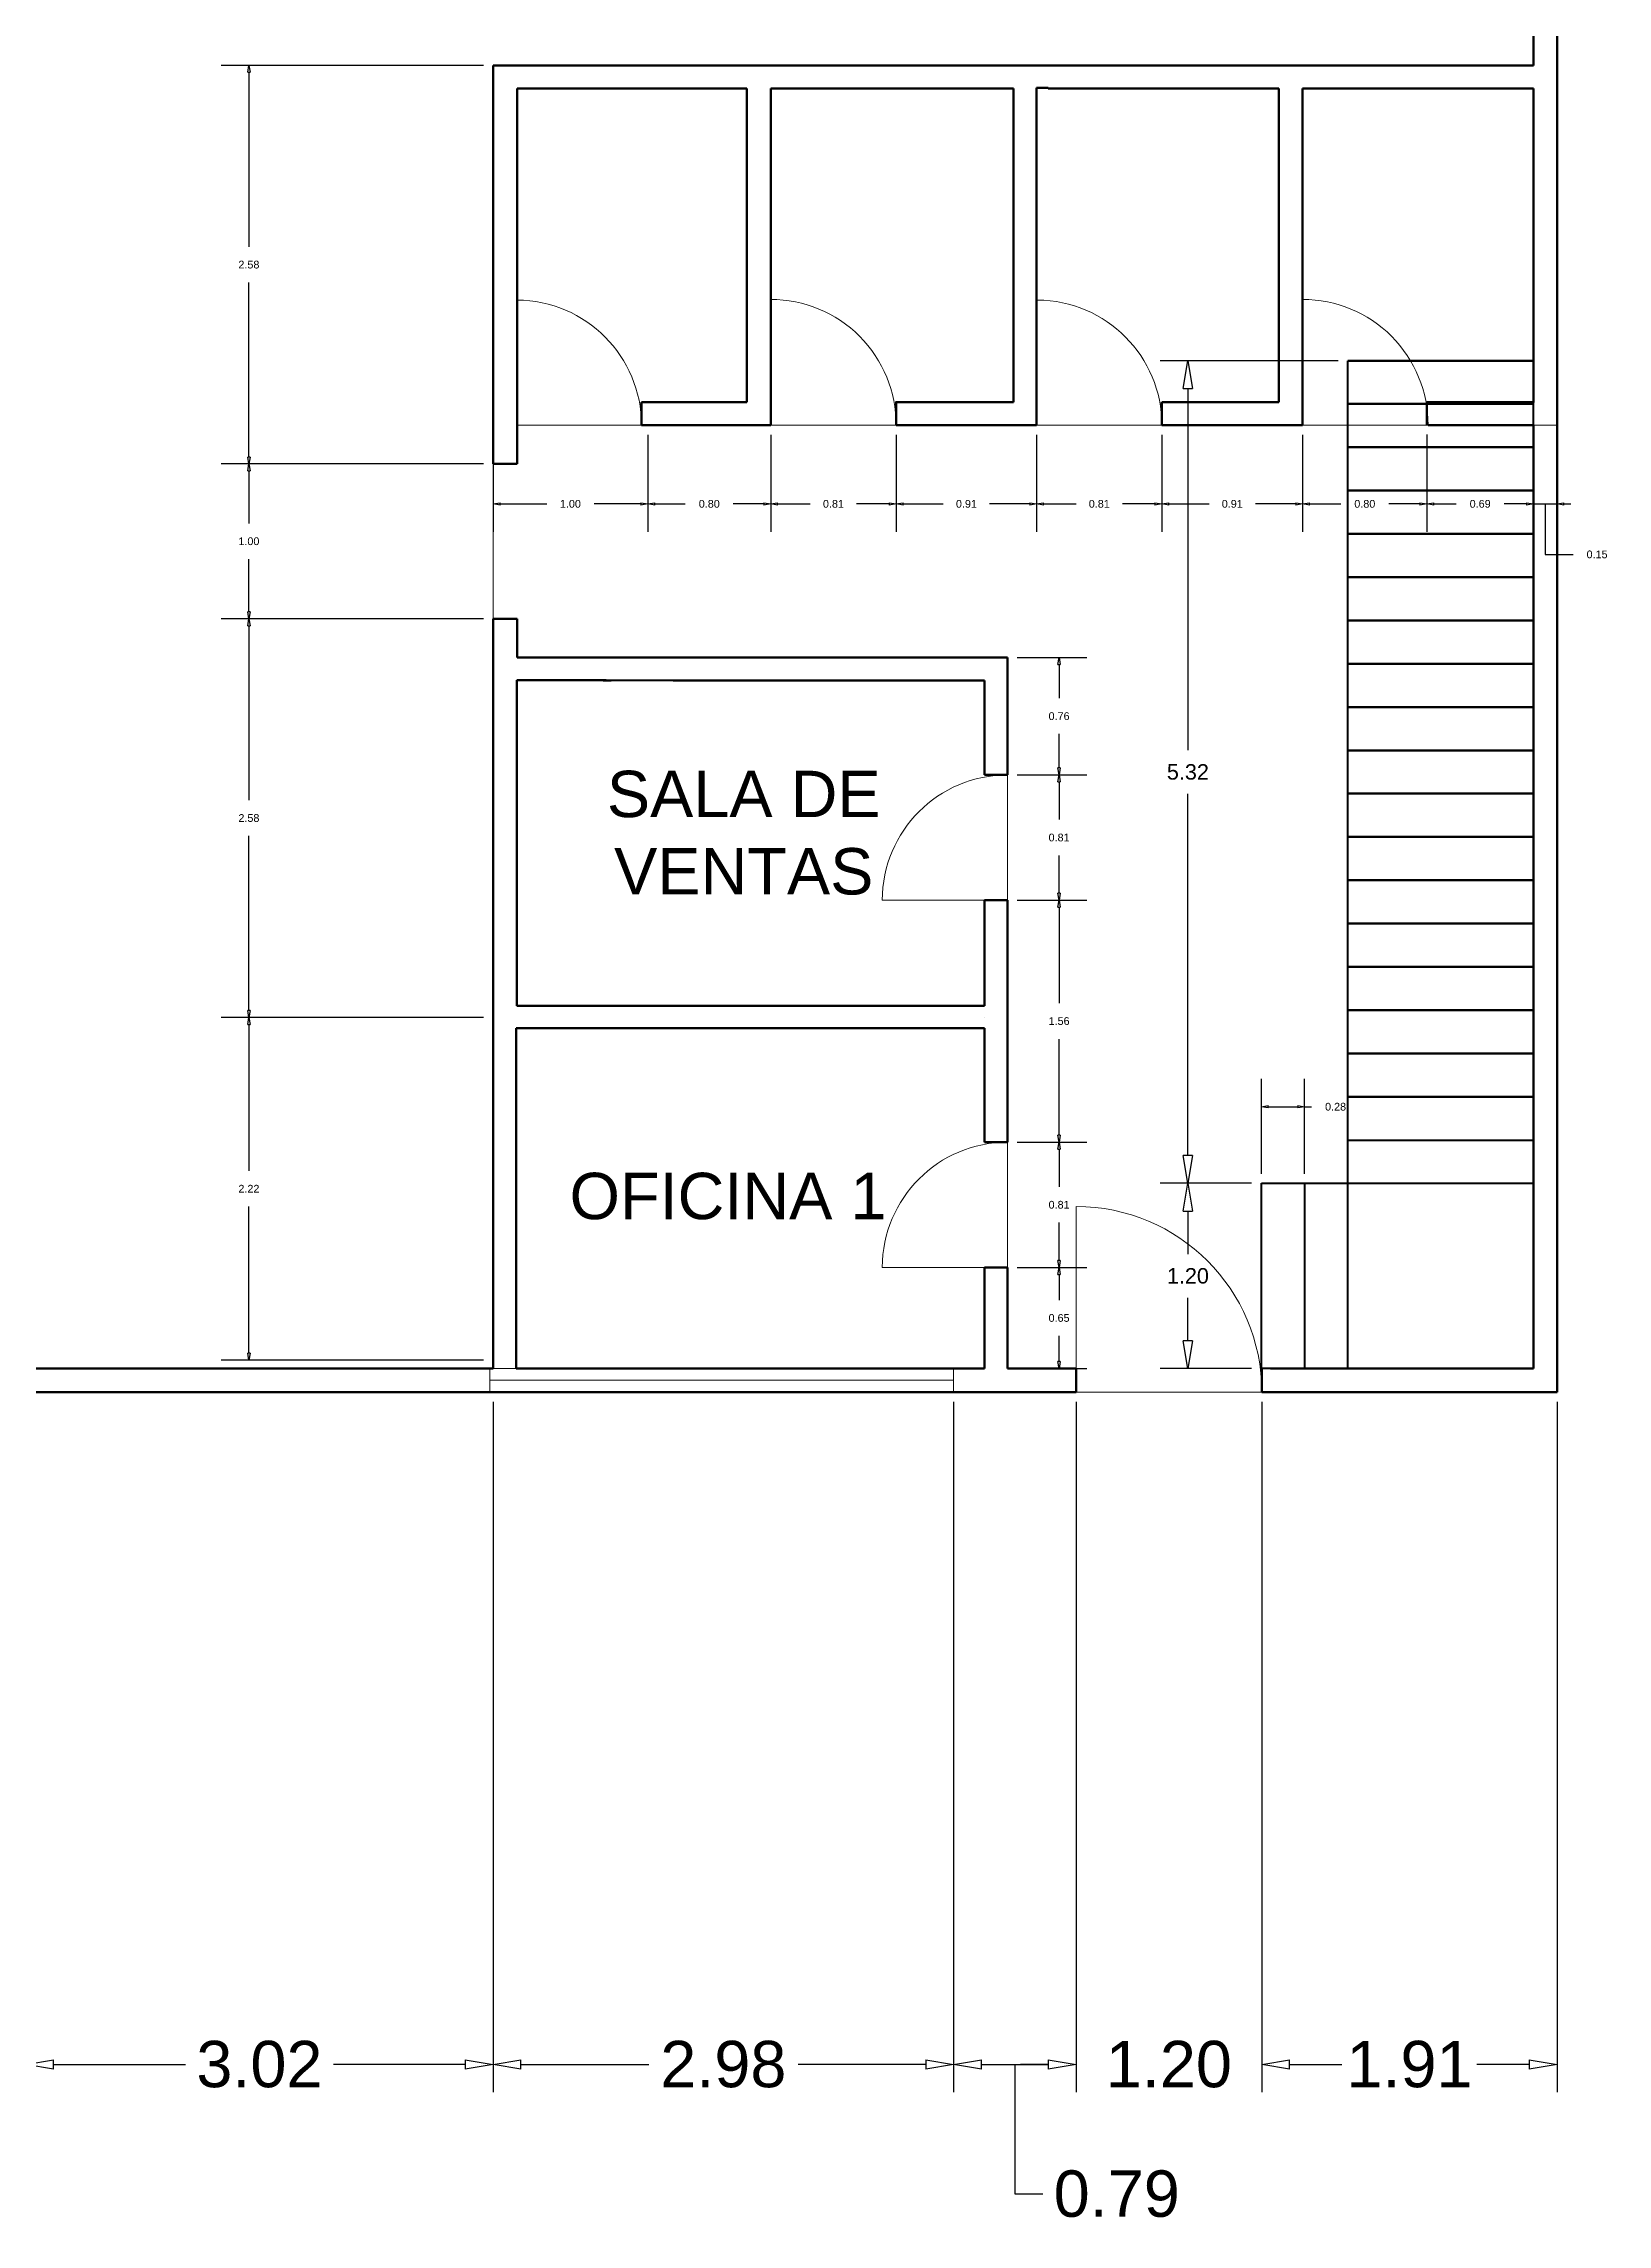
# Model space of a CAD drawing. Header units: metres. Extents: x -1 to 720, y -8 to 179.
# Drawn here: x 204.14 to 214.25, y 28.93 to 43.03 of the extents above; entities that cross this region are included whole.
import ezdxf

# ---------------------------------------------------------------- set-up
doc = ezdxf.new("R2010")
doc.units = ezdxf.units.M
doc.header["$PDMODE"] = 34
doc.layers.add('0-ANOTATION', color=7, linetype='Continuous')
doc.layers.add('0-Dimension', color=9, linetype='Continuous')
for name, color, linetype, lineweight in [('A-DOOR', 251, 'Continuous', 18), ('A-FLOR-LEVL', 145, 'Continuous', 18), ('A-GLAZ', 2, 'Continuous', 18), ('A-WALL', 7, 'Continuous', 60), ('S-STRS', 4, 'Continuous', 40), ('S-WALL', 7, 'Continuous', 60)]:
    doc.layers.add(name, color=color, linetype=linetype, lineweight=lineweight)
doc.styles.get("Standard").update_dxf_attribs({"font": 'arial.ttf'})
doc.dimstyles.new('DAPC Standard', dxfattribs={"dimtxt": 0.3, "dimasz": 0.18, "dimexe": 0.18, "dimexo": 0.0625, "dimgap": 0.09, "dimtad": 0, "dimtih": 1, "dimtoh": 1, "dimzin": 0, "dimdsep": 46, "dimtxsty": 'Standard', "dimblk": 'CLOSEDBLANK', "dimcen": 0.09, "dimazin": 0, "dimtfac": 1, "dimtofl": 0, "dimtmove": 0, "dimatfit": 3, "dimfxl": 1, "dimtolj": 1, "dimtzin": 0, "dimarcsym": 0})

# ---------------------------------------------------------------- blocks, each defined once
blk = doc.blocks.new('_ClosedBlank')
at = {"color": 0, "linetype": 'ByBlock', "lineweight": -2}
for p, q in [((-1, 0.167), (0, 0)), ((-1, 0.167), (-1, -0.167)), ((0, 0), (-1, -0.167))]:
    blk.add_line(p, q, dxfattribs=at)
blk = doc.blocks.new('*D134')
at = {"layer": '0-Dimension', "color": 0, "lineweight": -2, "transparency": 16777216}
for p, q in [((204.023, 34.251), (204.023, 29.786)), ((207.045, 34.251), (207.045, 29.786)), ((204.203, 29.966), (205.056, 29.966)), ((206.865, 29.966), (206.012, 29.966))]:
    blk.add_line(p, q, dxfattribs=at)
at = {"layer": 'Defpoints', "color": 0, "transparency": 16777216}
for p in [(204.023, 34.314), (207.045, 34.314), (207.045, 29.966)]:
    blk.add_point(p, dxfattribs=at)
at = {"layer": '0-Dimension', "color": 0, "lineweight": -2, "transparency": 16777216, "xscale": 0.18, "yscale": 0.18, "zscale": 0.18, "rotation": 180}
blk.add_blockref('_ClosedBlank', (204.023, 29.966), dxfattribs=at)
at = {"layer": '0-Dimension', "color": 0, "lineweight": -2, "transparency": 16777216, "xscale": 0.18, "yscale": 0.18, "zscale": 0.18}
blk.add_blockref('_ClosedBlank', (207.045, 29.966), dxfattribs=at)
at = {"layer": '0-Dimension', "color": 0, "transparency": 16777216, "insert": (205.534, 29.966), "char_height": 0.3, "attachment_point": 5}
blk.add_mtext('\\A1;3.02', dxfattribs=at)
blk = doc.blocks.new('*D135')
at = {"layer": '0-Dimension', "color": 0, "lineweight": -2, "transparency": 16777216}
for p, q in [((207.045, 34.251), (207.045, 29.786)), ((210.023, 34.251), (210.023, 29.786)), ((207.225, 29.966), (208.052, 29.966)), ((209.843, 29.966), (209.017, 29.966))]:
    blk.add_line(p, q, dxfattribs=at)
at = {"layer": 'Defpoints', "color": 0, "transparency": 16777216}
for p in [(207.045, 34.314), (210.023, 34.314), (210.023, 29.966)]:
    blk.add_point(p, dxfattribs=at)
at = {"layer": '0-Dimension', "color": 0, "lineweight": -2, "transparency": 16777216, "xscale": 0.18, "yscale": 0.18, "zscale": 0.18, "rotation": 180}
blk.add_blockref('_ClosedBlank', (207.045, 29.966), dxfattribs=at)
at = {"layer": '0-Dimension', "color": 0, "lineweight": -2, "transparency": 16777216, "xscale": 0.18, "yscale": 0.18, "zscale": 0.18}
blk.add_blockref('_ClosedBlank', (210.023, 29.966), dxfattribs=at)
at = {"layer": '0-Dimension', "color": 0, "transparency": 16777216, "insert": (208.534, 29.966), "char_height": 0.3, "attachment_point": 5}
blk.add_mtext('\\A1;2.98', dxfattribs=at)
blk = doc.blocks.new('*D136')
at = {"layer": '0-Dimension', "color": 0, "lineweight": -2, "transparency": 16777216}
for p, q in [((210.023, 34.251), (210.023, 29.786)), ((210.815, 34.251), (210.815, 29.786)), ((210.203, 29.966), (210.635, 29.966)), ((210.419, 29.966), (210.419, 29.128)), ((210.419, 29.128), (210.599, 29.128))]:
    blk.add_line(p, q, dxfattribs=at)
at = {"layer": 'Defpoints', "color": 0, "transparency": 16777216}
for p in [(210.023, 34.314), (210.815, 34.314), (210.815, 29.966)]:
    blk.add_point(p, dxfattribs=at)
at = {"layer": '0-Dimension', "color": 0, "lineweight": -2, "transparency": 16777216, "xscale": 0.18, "yscale": 0.18, "zscale": 0.18, "rotation": 180}
blk.add_blockref('_ClosedBlank', (210.023, 29.966), dxfattribs=at)
at = {"layer": '0-Dimension', "color": 0, "lineweight": -2, "transparency": 16777216, "xscale": 0.18, "yscale": 0.18, "zscale": 0.18}
blk.add_blockref('_ClosedBlank', (210.815, 29.966), dxfattribs=at)
at = {"layer": '0-Dimension', "color": 0, "transparency": 16777216, "insert": (211.078, 29.128), "char_height": 0.3, "attachment_point": 5}
blk.add_mtext('\\A1;0.79', dxfattribs=at)
blk = doc.blocks.new('*D137')
at = {"layer": '0-Dimension', "color": 0, "lineweight": -2, "transparency": 16777216}
for p, q in [((210.815, 34.251), (210.815, 29.786)), ((212.016, 34.251), (212.016, 29.786)), ((210.635, 29.966), (210.455, 29.966)), ((212.196, 29.966), (212.376, 29.966))]:
    blk.add_line(p, q, dxfattribs=at)
at = {"layer": 'Defpoints', "color": 0, "transparency": 16777216}
for p in [(210.815, 34.314), (212.016, 34.314), (212.016, 29.966)]:
    blk.add_point(p, dxfattribs=at)
at = {"layer": '0-Dimension', "color": 0, "lineweight": -2, "transparency": 16777216, "xscale": 0.18, "yscale": 0.18, "zscale": 0.18}
blk.add_blockref('_ClosedBlank', (210.815, 29.966), dxfattribs=at)
at = {"layer": '0-Dimension', "color": 0, "lineweight": -2, "transparency": 16777216, "xscale": 0.18, "yscale": 0.18, "zscale": 0.18, "rotation": 180}
blk.add_blockref('_ClosedBlank', (212.016, 29.966), dxfattribs=at)
at = {"layer": '0-Dimension', "color": 0, "transparency": 16777216, "insert": (211.415, 29.966), "char_height": 0.3, "attachment_point": 5}
blk.add_mtext('\\A1;1.20', dxfattribs=at)
blk = doc.blocks.new('*D138')
at = {"layer": '0-Dimension', "color": 0, "lineweight": -2, "transparency": 16777216}
for p, q in [((212.016, 34.251), (212.016, 29.786)), ((213.925, 34.251), (213.925, 29.786)), ((212.196, 29.966), (212.534, 29.966)), ((213.745, 29.966), (213.407, 29.966))]:
    blk.add_line(p, q, dxfattribs=at)
at = {"layer": 'Defpoints', "color": 0, "transparency": 16777216}
for p in [(212.016, 34.314), (213.925, 34.314), (213.925, 29.966)]:
    blk.add_point(p, dxfattribs=at)
at = {"layer": '0-Dimension', "color": 0, "lineweight": -2, "transparency": 16777216, "xscale": 0.18, "yscale": 0.18, "zscale": 0.18, "rotation": 180}
blk.add_blockref('_ClosedBlank', (212.016, 29.966), dxfattribs=at)
at = {"layer": '0-Dimension', "color": 0, "lineweight": -2, "transparency": 16777216, "xscale": 0.18, "yscale": 0.18, "zscale": 0.18}
blk.add_blockref('_ClosedBlank', (213.925, 29.966), dxfattribs=at)
at = {"layer": '0-Dimension', "color": 0, "transparency": 16777216, "insert": (212.971, 29.966), "char_height": 0.3, "attachment_point": 5}
blk.add_mtext('\\A1;1.91', dxfattribs=at)
blk = doc.blocks.new('*D139')
at = {"layer": '0-Dimension', "color": 0, "lineweight": -2, "transparency": 16777216}
for p, q in [((211.95, 35.664), (211.358, 35.664)), ((211.538, 35.484), (211.538, 35.206)), ((211.538, 34.646), (211.538, 34.924)), ((211.95, 34.466), (211.358, 34.466))]:
    blk.add_line(p, q, dxfattribs=at)
at = {"layer": 'Defpoints', "color": 0, "transparency": 16777216}
for p in [(211.538, 35.664), (212.013, 35.664), (212.013, 34.466)]:
    blk.add_point(p, dxfattribs=at)
at = {"layer": '0-Dimension', "color": 0, "lineweight": -2, "transparency": 16777216, "xscale": 0.18, "yscale": 0.18, "zscale": 0.18}
for p, rotation in [((211.538, 35.664), 90), ((211.538, 34.466), 270)]:
    blk.add_blockref('_ClosedBlank', p, dxfattribs=dict(at, rotation=rotation))
at = {"layer": '0-Dimension', "color": 0, "transparency": 16777216, "insert": (211.538, 35.065), "char_height": 0.1, "attachment_point": 5}
blk.add_mtext('\\A1;1.20', dxfattribs=at)
blk = doc.blocks.new('*D140')
at = {"layer": '0-Dimension', "color": 0, "lineweight": -2, "transparency": 16777216}
for p, q in [((212.51, 40.984), (211.358, 40.984)), ((211.538, 40.804), (211.538, 38.465)), ((211.538, 35.844), (211.538, 38.183)), ((211.95, 35.664), (211.358, 35.664))]:
    blk.add_line(p, q, dxfattribs=at)
at = {"layer": 'Defpoints', "color": 0, "transparency": 16777216}
for p in [(211.538, 40.984), (212.573, 40.984), (212.013, 35.664)]:
    blk.add_point(p, dxfattribs=at)
at = {"layer": '0-Dimension', "color": 0, "lineweight": -2, "transparency": 16777216, "xscale": 0.18, "yscale": 0.18, "zscale": 0.18}
for p, rotation in [((211.538, 40.984), 90), ((211.538, 35.664), 270)]:
    blk.add_blockref('_ClosedBlank', p, dxfattribs=dict(at, rotation=rotation))
at = {"layer": '0-Dimension', "color": 0, "transparency": 16777216, "insert": (211.538, 38.324), "char_height": 0.1, "attachment_point": 5}
blk.add_mtext('\\A1;5.32', dxfattribs=at)
blk = doc.blocks.new('*D141')
at = {"layer": '0-Dimension', "color": 0, "lineweight": -2, "transparency": 16777216}
for p, q in [((206.983, 42.894), (205.286, 42.894)), ((205.466, 42.849), (205.466, 41.721)), ((205.466, 40.361), (205.466, 41.49)), ((206.983, 40.316), (205.286, 40.316))]:
    blk.add_line(p, q, dxfattribs=at)
at = {"layer": 'Defpoints', "color": 0, "transparency": 16777216}
for p in [(207.045, 42.894), (205.466, 40.316), (207.045, 40.316)]:
    blk.add_point(p, dxfattribs=at)
at = {"layer": '0-Dimension', "color": 0, "lineweight": -2, "transparency": 16777216, "xscale": 0.045, "yscale": 0.045, "zscale": 0.045}
for p, rotation in [((205.466, 42.894), 90), ((205.466, 40.316), 270)]:
    blk.add_blockref('_ClosedBlank', p, dxfattribs=dict(at, rotation=rotation))
at = {"layer": '0-Dimension', "color": 0, "transparency": 16777216, "insert": (205.466, 41.605), "char_height": 0.05, "attachment_point": 5}
blk.add_mtext('\\A1;2.58', dxfattribs=at)
blk = doc.blocks.new('*D142')
at = {"layer": '0-Dimension', "color": 0, "lineweight": -2, "transparency": 16777216}
for p, q in [((206.983, 40.316), (205.286, 40.316)), ((205.466, 40.271), (205.466, 39.931)), ((205.466, 39.36), (205.466, 39.7)), ((206.983, 39.315), (205.286, 39.315))]:
    blk.add_line(p, q, dxfattribs=at)
at = {"layer": 'Defpoints', "color": 0, "transparency": 16777216}
for p in [(207.045, 40.316), (205.466, 39.315), (207.045, 39.315)]:
    blk.add_point(p, dxfattribs=at)
at = {"layer": '0-Dimension', "color": 0, "lineweight": -2, "transparency": 16777216, "xscale": 0.045, "yscale": 0.045, "zscale": 0.045}
for p, rotation in [((205.466, 40.316), 90), ((205.466, 39.315), 270)]:
    blk.add_blockref('_ClosedBlank', p, dxfattribs=dict(at, rotation=rotation))
at = {"layer": '0-Dimension', "color": 0, "transparency": 16777216, "insert": (205.466, 39.816), "char_height": 0.05, "attachment_point": 5}
blk.add_mtext('\\A1;1.00', dxfattribs=at)
blk = doc.blocks.new('*D143')
at = {"layer": '0-Dimension', "color": 0, "lineweight": -2, "transparency": 16777216}
for p, q in [((206.983, 39.315), (205.286, 39.315)), ((205.466, 39.27), (205.466, 38.142)), ((205.466, 36.782), (205.466, 37.911)), ((206.983, 36.737), (205.286, 36.737))]:
    blk.add_line(p, q, dxfattribs=at)
at = {"layer": 'Defpoints', "color": 0, "transparency": 16777216}
for p in [(207.045, 39.315), (205.466, 36.737), (207.045, 36.737)]:
    blk.add_point(p, dxfattribs=at)
at = {"layer": '0-Dimension', "color": 0, "lineweight": -2, "transparency": 16777216, "xscale": 0.045, "yscale": 0.045, "zscale": 0.045}
for p, rotation in [((205.466, 39.315), 90), ((205.466, 36.737), 270)]:
    blk.add_blockref('_ClosedBlank', p, dxfattribs=dict(at, rotation=rotation))
at = {"layer": '0-Dimension', "color": 0, "transparency": 16777216, "insert": (205.466, 38.026), "char_height": 0.05, "attachment_point": 5}
blk.add_mtext('\\A1;2.58', dxfattribs=at)
blk = doc.blocks.new('*D144')
at = {"layer": '0-Dimension', "color": 0, "lineweight": -2, "transparency": 16777216}
for p, q in [((206.983, 36.737), (205.286, 36.737)), ((205.466, 36.692), (205.466, 35.744)), ((205.466, 34.566), (205.466, 35.514)), ((206.983, 34.521), (205.286, 34.521))]:
    blk.add_line(p, q, dxfattribs=at)
at = {"layer": 'Defpoints', "color": 0, "transparency": 16777216}
for p in [(207.045, 36.737), (205.466, 34.521), (207.045, 34.521)]:
    blk.add_point(p, dxfattribs=at)
at = {"layer": '0-Dimension', "color": 0, "lineweight": -2, "transparency": 16777216, "xscale": 0.045, "yscale": 0.045, "zscale": 0.045}
for p, rotation in [((205.466, 36.737), 90), ((205.466, 34.521), 270)]:
    blk.add_blockref('_ClosedBlank', p, dxfattribs=dict(at, rotation=rotation))
at = {"layer": '0-Dimension', "color": 0, "transparency": 16777216, "insert": (205.466, 35.629), "char_height": 0.05, "attachment_point": 5}
blk.add_mtext('\\A1;2.22', dxfattribs=at)
blk = doc.blocks.new('*D145')
at = {"layer": '0-Dimension', "color": 0, "lineweight": -2, "transparency": 16777216}
for p, q in [((207.045, 40.504), (207.045, 39.878)), ((208.045, 40.504), (208.045, 39.878)), ((207.09, 40.058), (207.393, 40.058)), ((208, 40.058), (207.698, 40.058))]:
    blk.add_line(p, q, dxfattribs=at)
at = {"layer": 'Defpoints', "color": 0, "transparency": 16777216}
for p in [(207.045, 40.566), (208.045, 40.566), (208.045, 40.058)]:
    blk.add_point(p, dxfattribs=at)
at = {"layer": '0-Dimension', "color": 0, "lineweight": -2, "transparency": 16777216, "xscale": 0.045, "yscale": 0.045, "zscale": 0.045, "rotation": 180}
blk.add_blockref('_ClosedBlank', (207.045, 40.058), dxfattribs=at)
at = {"layer": '0-Dimension', "color": 0, "lineweight": -2, "transparency": 16777216, "xscale": 0.045, "yscale": 0.045, "zscale": 0.045}
blk.add_blockref('_ClosedBlank', (208.045, 40.058), dxfattribs=at)
at = {"layer": '0-Dimension', "color": 0, "transparency": 16777216, "insert": (207.545, 40.058), "char_height": 0.05, "attachment_point": 5}
blk.add_mtext('\\A1;1.00', dxfattribs=at)
blk = doc.blocks.new('*D146')
at = {"layer": '0-Dimension', "color": 0, "lineweight": -2, "transparency": 16777216}
for p, q in [((208.045, 40.504), (208.045, 39.878)), ((208.84, 40.504), (208.84, 39.878)), ((208.09, 40.058), (208.288, 40.058)), ((208.795, 40.058), (208.598, 40.058))]:
    blk.add_line(p, q, dxfattribs=at)
at = {"layer": 'Defpoints', "color": 0, "transparency": 16777216}
for p in [(208.045, 40.566), (208.84, 40.566), (208.84, 40.058)]:
    blk.add_point(p, dxfattribs=at)
at = {"layer": '0-Dimension', "color": 0, "lineweight": -2, "transparency": 16777216, "xscale": 0.045, "yscale": 0.045, "zscale": 0.045, "rotation": 180}
blk.add_blockref('_ClosedBlank', (208.045, 40.058), dxfattribs=at)
at = {"layer": '0-Dimension', "color": 0, "lineweight": -2, "transparency": 16777216, "xscale": 0.045, "yscale": 0.045, "zscale": 0.045}
blk.add_blockref('_ClosedBlank', (208.84, 40.058), dxfattribs=at)
at = {"layer": '0-Dimension', "color": 0, "transparency": 16777216, "insert": (208.443, 40.058), "char_height": 0.05, "attachment_point": 5}
blk.add_mtext('\\A1;0.80', dxfattribs=at)
blk = doc.blocks.new('*D147')
at = {"layer": '0-Dimension', "color": 0, "lineweight": -2, "transparency": 16777216}
for p, q in [((208.84, 40.504), (208.84, 39.878)), ((209.651, 40.504), (209.651, 39.878)), ((208.885, 40.058), (209.096, 40.058)), ((209.606, 40.058), (209.396, 40.058))]:
    blk.add_line(p, q, dxfattribs=at)
at = {"layer": 'Defpoints', "color": 0, "transparency": 16777216}
for p in [(208.84, 40.566), (209.651, 40.566), (209.651, 40.058)]:
    blk.add_point(p, dxfattribs=at)
at = {"layer": '0-Dimension', "color": 0, "lineweight": -2, "transparency": 16777216, "xscale": 0.045, "yscale": 0.045, "zscale": 0.045, "rotation": 180}
blk.add_blockref('_ClosedBlank', (208.84, 40.058), dxfattribs=at)
at = {"layer": '0-Dimension', "color": 0, "lineweight": -2, "transparency": 16777216, "xscale": 0.045, "yscale": 0.045, "zscale": 0.045}
blk.add_blockref('_ClosedBlank', (209.651, 40.058), dxfattribs=at)
at = {"layer": '0-Dimension', "color": 0, "transparency": 16777216, "insert": (209.246, 40.058), "char_height": 0.05, "attachment_point": 5}
blk.add_mtext('\\A1;0.81', dxfattribs=at)
blk = doc.blocks.new('*D148')
at = {"layer": '0-Dimension', "color": 0, "lineweight": -2, "transparency": 16777216}
for p, q in [((209.651, 40.504), (209.651, 39.878)), ((210.56, 40.504), (210.56, 39.878)), ((209.696, 40.058), (209.956, 40.058)), ((210.515, 40.058), (210.256, 40.058))]:
    blk.add_line(p, q, dxfattribs=at)
at = {"layer": 'Defpoints', "color": 0, "transparency": 16777216}
for p in [(209.651, 40.566), (210.56, 40.566), (210.56, 40.058)]:
    blk.add_point(p, dxfattribs=at)
at = {"layer": '0-Dimension', "color": 0, "lineweight": -2, "transparency": 16777216, "xscale": 0.045, "yscale": 0.045, "zscale": 0.045, "rotation": 180}
blk.add_blockref('_ClosedBlank', (209.651, 40.058), dxfattribs=at)
at = {"layer": '0-Dimension', "color": 0, "lineweight": -2, "transparency": 16777216, "xscale": 0.045, "yscale": 0.045, "zscale": 0.045}
blk.add_blockref('_ClosedBlank', (210.56, 40.058), dxfattribs=at)
at = {"layer": '0-Dimension', "color": 0, "transparency": 16777216, "insert": (210.106, 40.058), "char_height": 0.05, "attachment_point": 5}
blk.add_mtext('\\A1;0.91', dxfattribs=at)
blk = doc.blocks.new('*D149')
at = {"layer": '0-Dimension', "color": 0, "lineweight": -2, "transparency": 16777216}
for p, q in [((210.56, 40.504), (210.56, 39.878)), ((211.37, 40.504), (211.37, 39.878)), ((210.605, 40.058), (210.815, 40.058)), ((211.325, 40.058), (211.116, 40.058))]:
    blk.add_line(p, q, dxfattribs=at)
at = {"layer": 'Defpoints', "color": 0, "transparency": 16777216}
for p in [(210.56, 40.566), (211.37, 40.566), (211.37, 40.058)]:
    blk.add_point(p, dxfattribs=at)
at = {"layer": '0-Dimension', "color": 0, "lineweight": -2, "transparency": 16777216, "xscale": 0.045, "yscale": 0.045, "zscale": 0.045, "rotation": 180}
blk.add_blockref('_ClosedBlank', (210.56, 40.058), dxfattribs=at)
at = {"layer": '0-Dimension', "color": 0, "lineweight": -2, "transparency": 16777216, "xscale": 0.045, "yscale": 0.045, "zscale": 0.045}
blk.add_blockref('_ClosedBlank', (211.37, 40.058), dxfattribs=at)
at = {"layer": '0-Dimension', "color": 0, "transparency": 16777216, "insert": (210.965, 40.058), "char_height": 0.05, "attachment_point": 5}
blk.add_mtext('\\A1;0.81', dxfattribs=at)
blk = doc.blocks.new('*D150')
at = {"layer": '0-Dimension', "color": 0, "lineweight": -2, "transparency": 16777216}
for p, q in [((211.37, 40.504), (211.37, 39.878)), ((212.28, 40.504), (212.28, 39.878)), ((211.415, 40.058), (211.675, 40.058)), ((212.235, 40.058), (211.975, 40.058))]:
    blk.add_line(p, q, dxfattribs=at)
at = {"layer": 'Defpoints', "color": 0, "transparency": 16777216}
for p in [(211.37, 40.566), (212.28, 40.566), (212.28, 40.058)]:
    blk.add_point(p, dxfattribs=at)
at = {"layer": '0-Dimension', "color": 0, "lineweight": -2, "transparency": 16777216, "xscale": 0.045, "yscale": 0.045, "zscale": 0.045, "rotation": 180}
blk.add_blockref('_ClosedBlank', (211.37, 40.058), dxfattribs=at)
at = {"layer": '0-Dimension', "color": 0, "lineweight": -2, "transparency": 16777216, "xscale": 0.045, "yscale": 0.045, "zscale": 0.045}
blk.add_blockref('_ClosedBlank', (212.28, 40.058), dxfattribs=at)
at = {"layer": '0-Dimension', "color": 0, "transparency": 16777216, "insert": (211.825, 40.058), "char_height": 0.05, "attachment_point": 5}
blk.add_mtext('\\A1;0.91', dxfattribs=at)
blk = doc.blocks.new('*D151')
at = {"layer": '0-Dimension', "color": 0, "lineweight": -2, "transparency": 16777216}
for p, q in [((212.28, 40.504), (212.28, 39.878)), ((213.083, 40.507), (213.083, 39.878)), ((212.325, 40.058), (212.527, 40.058)), ((213.038, 40.058), (212.837, 40.058))]:
    blk.add_line(p, q, dxfattribs=at)
at = {"layer": 'Defpoints', "color": 0, "transparency": 16777216}
for p in [(212.28, 40.566), (213.083, 40.57), (213.083, 40.058)]:
    blk.add_point(p, dxfattribs=at)
at = {"layer": '0-Dimension', "color": 0, "lineweight": -2, "transparency": 16777216, "xscale": 0.045, "yscale": 0.045, "zscale": 0.045, "rotation": 180}
blk.add_blockref('_ClosedBlank', (212.28, 40.058), dxfattribs=at)
at = {"layer": '0-Dimension', "color": 0, "lineweight": -2, "transparency": 16777216, "xscale": 0.045, "yscale": 0.045, "zscale": 0.045}
blk.add_blockref('_ClosedBlank', (213.083, 40.058), dxfattribs=at)
at = {"layer": '0-Dimension', "color": 0, "transparency": 16777216, "insert": (212.682, 40.058), "char_height": 0.05, "attachment_point": 5}
blk.add_mtext('\\A1;0.80', dxfattribs=at)
blk = doc.blocks.new('*D152')
at = {"layer": '0-Dimension', "color": 0, "lineweight": -2, "transparency": 16777216}
for p, q in [((213.083, 40.507), (213.083, 39.878)), ((213.773, 40.504), (213.773, 39.878)), ((213.128, 40.058), (213.273, 40.058)), ((213.728, 40.058), (213.583, 40.058))]:
    blk.add_line(p, q, dxfattribs=at)
at = {"layer": 'Defpoints', "color": 0, "transparency": 16777216}
for p in [(213.083, 40.57), (213.773, 40.566), (213.773, 40.058)]:
    blk.add_point(p, dxfattribs=at)
at = {"layer": '0-Dimension', "color": 0, "lineweight": -2, "transparency": 16777216, "xscale": 0.045, "yscale": 0.045, "zscale": 0.045, "rotation": 180}
blk.add_blockref('_ClosedBlank', (213.083, 40.058), dxfattribs=at)
at = {"layer": '0-Dimension', "color": 0, "lineweight": -2, "transparency": 16777216, "xscale": 0.045, "yscale": 0.045, "zscale": 0.045}
blk.add_blockref('_ClosedBlank', (213.773, 40.058), dxfattribs=at)
at = {"layer": '0-Dimension', "color": 0, "transparency": 16777216, "insert": (213.428, 40.058), "char_height": 0.05, "attachment_point": 5}
blk.add_mtext('\\A1;0.69', dxfattribs=at)
blk = doc.blocks.new('*D153')
at = {"layer": '0-Dimension', "color": 0, "lineweight": -2, "transparency": 16777216}
for p, q in [((213.773, 40.504), (213.773, 39.878)), ((213.925, 40.504), (213.925, 39.878)), ((213.728, 40.058), (213.683, 40.058)), ((213.773, 40.058), (213.925, 40.058)), ((213.849, 40.058), (213.849, 39.731)), ((213.97, 40.058), (214.015, 40.058)), ((213.849, 39.731), (214.029, 39.731))]:
    blk.add_line(p, q, dxfattribs=at)
at = {"layer": 'Defpoints', "color": 0, "transparency": 16777216}
for p in [(213.773, 40.566), (213.925, 40.566), (213.925, 40.058)]:
    blk.add_point(p, dxfattribs=at)
at = {"layer": '0-Dimension', "color": 0, "lineweight": -2, "transparency": 16777216, "xscale": 0.045, "yscale": 0.045, "zscale": 0.045}
blk.add_blockref('_ClosedBlank', (213.773, 40.058), dxfattribs=at)
at = {"layer": '0-Dimension', "color": 0, "lineweight": -2, "transparency": 16777216, "xscale": 0.045, "yscale": 0.045, "zscale": 0.045, "rotation": 180}
blk.add_blockref('_ClosedBlank', (213.925, 40.058), dxfattribs=at)
at = {"layer": '0-Dimension', "color": 0, "transparency": 16777216, "insert": (214.184, 39.731), "char_height": 0.05, "attachment_point": 5}
blk.add_mtext('\\A1;0.15', dxfattribs=at)
blk = doc.blocks.new('*D154')
at = {"layer": '0-Dimension', "color": 0, "lineweight": -2, "transparency": 16777216}
for p, q in [((212.013, 35.726), (212.013, 36.339)), ((212.293, 35.726), (212.293, 36.339)), ((212.058, 36.159), (212.248, 36.159)), ((212.293, 36.159), (212.338, 36.159))]:
    blk.add_line(p, q, dxfattribs=at)
at = {"layer": 'Defpoints', "color": 0, "transparency": 16777216}
for p in [(212.293, 36.159), (212.013, 35.664), (212.293, 35.664)]:
    blk.add_point(p, dxfattribs=at)
at = {"layer": '0-Dimension', "color": 0, "lineweight": -2, "transparency": 16777216, "xscale": 0.045, "yscale": 0.045, "zscale": 0.045, "rotation": 180}
blk.add_blockref('_ClosedBlank', (212.013, 36.159), dxfattribs=at)
at = {"layer": '0-Dimension', "color": 0, "lineweight": -2, "transparency": 16777216, "xscale": 0.045, "yscale": 0.045, "zscale": 0.045}
blk.add_blockref('_ClosedBlank', (212.293, 36.159), dxfattribs=at)
at = {"layer": '0-Dimension', "color": 0, "transparency": 16777216, "insert": (212.493, 36.159), "char_height": 0.05, "attachment_point": 5}
blk.add_mtext('\\A1;0.28', dxfattribs=at)
blk = doc.blocks.new('*D155')
at = {"layer": '0-Dimension', "color": 0, "lineweight": -2, "transparency": 16777216}
for p, q in [((210.435, 35.12), (210.885, 35.12)), ((210.705, 35.075), (210.705, 34.909)), ((210.705, 34.511), (210.705, 34.678)), ((210.435, 34.466), (210.885, 34.466))]:
    blk.add_line(p, q, dxfattribs=at)
at = {"layer": 'Defpoints', "color": 0, "transparency": 16777216}
for p in [(210.372, 35.12), (210.705, 35.12), (210.372, 34.466)]:
    blk.add_point(p, dxfattribs=at)
at = {"layer": '0-Dimension', "color": 0, "lineweight": -2, "transparency": 16777216, "xscale": 0.045, "yscale": 0.045, "zscale": 0.045}
for p, rotation in [((210.705, 35.12), 90), ((210.705, 34.466), 270)]:
    blk.add_blockref('_ClosedBlank', p, dxfattribs=dict(at, rotation=rotation))
at = {"layer": '0-Dimension', "color": 0, "transparency": 16777216, "insert": (210.705, 34.793), "char_height": 0.05, "attachment_point": 5}
blk.add_mtext('\\A1;0.65', dxfattribs=at)
blk = doc.blocks.new('*D156')
at = {"layer": '0-Dimension', "color": 0, "lineweight": -2, "transparency": 16777216}
for p, q in [((210.435, 35.93), (210.885, 35.93)), ((210.705, 35.885), (210.705, 35.641)), ((210.705, 35.165), (210.705, 35.41)), ((210.435, 35.12), (210.885, 35.12))]:
    blk.add_line(p, q, dxfattribs=at)
at = {"layer": 'Defpoints', "color": 0, "transparency": 16777216}
for p in [(210.372, 35.93), (210.705, 35.93), (210.372, 35.12)]:
    blk.add_point(p, dxfattribs=at)
at = {"layer": '0-Dimension', "color": 0, "lineweight": -2, "transparency": 16777216, "xscale": 0.045, "yscale": 0.045, "zscale": 0.045}
for p, rotation in [((210.705, 35.93), 90), ((210.705, 35.12), 270)]:
    blk.add_blockref('_ClosedBlank', p, dxfattribs=dict(at, rotation=rotation))
at = {"layer": '0-Dimension', "color": 0, "transparency": 16777216, "insert": (210.705, 35.525), "char_height": 0.05, "attachment_point": 5}
blk.add_mtext('\\A1;0.81', dxfattribs=at)
blk = doc.blocks.new('*D157')
at = {"layer": '0-Dimension', "color": 0, "lineweight": -2, "transparency": 16777216}
for p, q in [((210.435, 37.495), (210.885, 37.495)), ((210.705, 37.45), (210.705, 36.828)), ((210.705, 35.975), (210.705, 36.597)), ((210.435, 35.93), (210.885, 35.93))]:
    blk.add_line(p, q, dxfattribs=at)
at = {"layer": 'Defpoints', "color": 0, "transparency": 16777216}
for p in [(210.372, 37.495), (210.705, 37.495), (210.372, 35.93)]:
    blk.add_point(p, dxfattribs=at)
at = {"layer": '0-Dimension', "color": 0, "lineweight": -2, "transparency": 16777216, "xscale": 0.045, "yscale": 0.045, "zscale": 0.045}
for p, rotation in [((210.705, 37.495), 90), ((210.705, 35.93), 270)]:
    blk.add_blockref('_ClosedBlank', p, dxfattribs=dict(at, rotation=rotation))
at = {"layer": '0-Dimension', "color": 0, "transparency": 16777216, "insert": (210.705, 36.713), "char_height": 0.05, "attachment_point": 5}
blk.add_mtext('\\A1;1.56', dxfattribs=at)
blk = doc.blocks.new('*D158')
at = {"layer": '0-Dimension', "color": 0, "lineweight": -2, "transparency": 16777216}
for p, q in [((210.435, 38.305), (210.885, 38.305)), ((210.705, 38.26), (210.705, 38.016)), ((210.705, 37.54), (210.705, 37.785)), ((210.435, 37.495), (210.885, 37.495))]:
    blk.add_line(p, q, dxfattribs=at)
at = {"layer": 'Defpoints', "color": 0, "transparency": 16777216}
for p in [(210.372, 38.305), (210.705, 38.305), (210.372, 37.495)]:
    blk.add_point(p, dxfattribs=at)
at = {"layer": '0-Dimension', "color": 0, "lineweight": -2, "transparency": 16777216, "xscale": 0.045, "yscale": 0.045, "zscale": 0.045}
for p, rotation in [((210.705, 38.305), 90), ((210.705, 37.495), 270)]:
    blk.add_blockref('_ClosedBlank', p, dxfattribs=dict(at, rotation=rotation))
at = {"layer": '0-Dimension', "color": 0, "transparency": 16777216, "insert": (210.705, 37.9), "char_height": 0.05, "attachment_point": 5}
blk.add_mtext('\\A1;0.81', dxfattribs=at)
blk = doc.blocks.new('*D159')
at = {"layer": '0-Dimension', "color": 0, "lineweight": -2, "transparency": 16777216}
for p, q in [((210.435, 39.065), (210.885, 39.065)), ((210.705, 39.02), (210.705, 38.801)), ((210.705, 38.35), (210.705, 38.57)), ((210.435, 38.305), (210.885, 38.305))]:
    blk.add_line(p, q, dxfattribs=at)
at = {"layer": 'Defpoints', "color": 0, "transparency": 16777216}
for p in [(210.372, 39.065), (210.705, 39.065), (210.372, 38.305)]:
    blk.add_point(p, dxfattribs=at)
at = {"layer": '0-Dimension', "color": 0, "lineweight": -2, "transparency": 16777216, "xscale": 0.045, "yscale": 0.045, "zscale": 0.045}
for p, rotation in [((210.705, 39.065), 90), ((210.705, 38.305), 270)]:
    blk.add_blockref('_ClosedBlank', p, dxfattribs=dict(at, rotation=rotation))
at = {"layer": '0-Dimension', "color": 0, "transparency": 16777216, "insert": (210.705, 38.685), "char_height": 0.05, "attachment_point": 5}
blk.add_mtext('\\A1;0.76', dxfattribs=at)

msp = doc.modelspace()

# ---------------------------------------------------------------- linework, layer by layer
at = {"layer": 'A-DOOR'}
for p, q in [((207.2, 40.566), (208.045, 40.566)), ((207.2, 40.566), (207.2, 40.316)), ((207.2, 40.566), (207.2, 40.316)), ((209.651, 40.566), (208.84, 40.566)), ((210.485, 40.566), (209.725, 40.566)), ((210.56, 40.566), (211.37, 40.566)), ((213.091, 40.566), (212.28, 40.566)), ((213.925, 40.566), (213.165, 40.566)), ((207.2, 39.315), (207.2, 39.065)), ((207.2, 39.315), (207.2, 39.065)), ((207.2, 39.065), (208.21, 39.065)), ((208.21, 39.065), (208.303, 39.065)), ((210.372, 38.305), (210.372, 37.495)), ((210.222, 37.495), (209.562, 37.495)), ((210.372, 35.93), (210.372, 35.12)), ((210.816, 34.466), (210.816, 35.514)), ((210.222, 35.12), (209.562, 35.12)), ((210.816, 34.314), (212.016, 34.314))]:
    msp.add_line(p, q, dxfattribs=at)
for centre, radius, start, end in [((207.195, 40.566), 0.81, 359.999, 89.6678), ((208.841, 40.57), 0.81, 359.7614, 90.0299), ((210.56, 40.566), 0.81, 359.999, 89.6678), ((212.281, 40.57), 0.81, 359.7614, 90.0299), ((210.372, 37.495), 0.81, 90, 180), ((210.372, 35.12), 0.81, 90, 180), ((210.816, 34.314), 1.2, 0, 90)]:
    msp.add_arc(centre, radius, start, end, dxfattribs=at)
at = {"layer": 'A-FLOR-LEVL'}
for q in [(207.045, 34.466), (213.773, 42.894)]:
    msp.add_line((207.045, 42.894), q, dxfattribs=at)
at = {"layer": 'A-GLAZ'}
for p, q in [((210.023, 34.466), (207.023, 34.466)), ((207.023, 34.466), (207.023, 34.314)), ((210.023, 34.314), (210.023, 34.466)), ((204.255, 34.314), (206.254, 34.314)), ((207.023, 34.39), (210.023, 34.39)), ((207.023, 34.314), (210.023, 34.314))]:
    msp.add_line(p, q, dxfattribs=at)
at = {"layer": 'A-WALL'}
for p, q in [((213.925, 42.894), (213.925, 70.314)), ((213.773, 42.894), (213.773, 70.164)), ((207.045, 42.894), (207.045, 40.566)), ((207.045, 40.566), (207.045, 42.894)), ((207.045, 42.894), (213.773, 42.894)), ((213.773, 42.894), (210.485, 42.894)), ((213.925, 40.566), (213.925, 42.894)), ((207.2, 42.744), (207.2, 40.566)), ((207.2, 42.744), (208.611, 42.744)), ((208.84, 42.744), (210.41, 42.744)), ((210.56, 40.566), (210.56, 42.748)), ((210.635, 42.744), (212.126, 42.744)), ((212.28, 42.744), (213.773, 42.744)), ((213.773, 40.714), (213.773, 42.744)), ((213.773, 42.744), (213.773, 40.714)), ((207.2, 40.566), (207.2, 41.376)), ((208.005, 40.566), (208.005, 40.716)), ((208.005, 40.716), (208.611, 40.716)), ((208.611, 40.716), (208.034, 40.716)), ((209.651, 40.57), (209.651, 40.72)), ((210.41, 40.716), (209.651, 40.716)), ((211.37, 40.566), (211.37, 40.716)), ((211.37, 40.716), (212.126, 40.716)), ((212.051, 40.716), (211.474, 40.716)), ((213.083, 40.57), (213.083, 40.72)), ((213.775, 40.716), (213.083, 40.716)), ((207.045, 40.566), (207.045, 40.316)), ((207.2, 40.566), (207.2, 40.316)), ((207.2, 40.566), (207.2, 40.316)), ((208.765, 40.566), (208.005, 40.566)), ((208.765, 40.566), (208.045, 40.566)), ((208.84, 40.566), (208.765, 40.566)), ((210.485, 40.566), (209.651, 40.566)), ((210.485, 40.566), (210.335, 40.566)), ((210.485, 40.566), (210.56, 40.566)), ((212.205, 40.566), (211.37, 40.566)), ((212.205, 40.566), (211.485, 40.566)), ((212.28, 40.566), (212.205, 40.566)), ((213.773, 40.566), (213.091, 40.566)), ((213.773, 40.566), (213.773, 34.466)), ((213.925, 40.566), (213.925, 34.314)), ((207.2, 40.316), (207.045, 40.316)), ((207.2, 39.315), (207.045, 39.315)), ((207.045, 39.315), (207.045, 39.065)), ((207.2, 39.065), (207.2, 39.315)), ((207.2, 39.315), (207.2, 39.065)), ((207.045, 39.065), (207.045, 36.737)), ((207.2, 39.065), (207.765, 39.065)), ((208.21, 39.065), (207.2, 39.065)), ((207.765, 39.065), (207.611, 39.065)), ((207.809, 39.065), (207.765, 39.065)), ((208.21, 39.065), (208.303, 39.065)), ((208.303, 39.065), (209.113, 39.065)), ((210.222, 39.065), (209.113, 39.065)), ((210.222, 39.065), (210.372, 39.065)), ((210.372, 39.065), (210.372, 38.305)), ((210.372, 39.065), (210.372, 38.305)), ((207.198, 38.917), (207.776, 38.917)), ((207.198, 38.917), (207.198, 36.887)), ((207.198, 38.917), (208.21, 38.916)), ((207.198, 38.917), (207.809, 38.916)), ((207.809, 38.916), (207.756, 38.916)), ((208.303, 38.916), (208.21, 38.916)), ((209.113, 38.916), (208.303, 38.916)), ((209.113, 38.916), (210.222, 38.916)), ((210.222, 38.916), (210.222, 38.305)), ((210.222, 38.916), (210.222, 38.305)), ((210.372, 38.305), (210.222, 38.305)), ((210.372, 37.495), (210.222, 37.495)), ((210.222, 37.495), (210.222, 36.887)), ((210.372, 37.495), (210.372, 36.735)), ((207.045, 36.887), (207.045, 36.737)), ((207.045, 36.737), (207.045, 34.466)), ((210.372, 36.735), (210.372, 35.93)), ((210.372, 36.735), (210.372, 35.93)), ((207.195, 36.585), (207.195, 34.466)), ((210.222, 35.93), (210.222, 36.585)), ((210.222, 35.93), (210.372, 35.93)), ((210.222, 34.466), (210.222, 35.12)), ((210.372, 35.12), (210.222, 35.12)), ((210.372, 35.12), (210.372, 34.466)), ((207.045, 34.466), (196.485, 34.466)), ((207.045, 34.466), (196.485, 34.466)), ((207.195, 34.466), (210.222, 34.466)), ((210.372, 34.466), (210.816, 34.466)), ((210.372, 34.466), (210.816, 34.466)), ((210.815, 34.314), (210.815, 34.466)), ((212.016, 34.466), (212.016, 34.314)), ((212.073, 34.466), (213.773, 34.466)), ((196.485, 34.314), (210.815, 34.314)), ((207.045, 34.314), (210.372, 34.314)), ((210.372, 34.314), (210.222, 34.314)), ((212.016, 34.314), (213.925, 34.314))]:
    msp.add_line(p, q, dxfattribs=at)
at = {"layer": 'S-STRS'}
for p, q in [((213.773, 35.664), (213.773, 41.544)), ((212.573, 40.984), (213.773, 40.984)), ((213.773, 40.984), (212.573, 40.984)), ((212.573, 35.664), (212.573, 40.984)), ((212.573, 40.704), (213.773, 40.704)), ((213.773, 40.704), (212.573, 40.704)), ((212.573, 40.424), (213.773, 40.424)), ((213.773, 40.424), (212.573, 40.424)), ((212.573, 40.144), (213.773, 40.144)), ((213.773, 40.144), (212.573, 40.144)), ((212.573, 39.864), (213.773, 39.864)), ((213.773, 39.864), (212.573, 39.864)), ((212.573, 39.584), (213.773, 39.584)), ((213.773, 39.584), (212.573, 39.584)), ((212.573, 39.304), (213.773, 39.304)), ((213.773, 39.304), (212.573, 39.304)), ((212.573, 39.024), (213.773, 39.024)), ((213.773, 39.024), (212.573, 39.024)), ((212.573, 38.744), (213.773, 38.744)), ((213.773, 38.744), (212.573, 38.744)), ((212.573, 38.464), (213.773, 38.464)), ((213.773, 38.464), (212.573, 38.464)), ((212.573, 38.184), (213.773, 38.184)), ((213.773, 38.184), (212.573, 38.184)), ((212.573, 37.904), (213.773, 37.904)), ((213.773, 37.904), (212.573, 37.904)), ((212.573, 37.624), (213.773, 37.624)), ((213.773, 37.624), (212.573, 37.624)), ((212.573, 37.344), (213.773, 37.344)), ((213.773, 37.344), (212.573, 37.344)), ((212.573, 37.064), (213.773, 37.064)), ((213.773, 37.064), (212.573, 37.064)), ((212.573, 36.784), (213.773, 36.784)), ((213.773, 36.784), (212.573, 36.784)), ((212.573, 36.504), (213.773, 36.504)), ((213.773, 36.504), (212.573, 36.504)), ((212.573, 35.664), (212.573, 36.495)), ((212.573, 35.664), (212.573, 36.495)), ((212.573, 36.224), (213.773, 36.224)), ((213.773, 36.224), (212.573, 36.224)), ((212.573, 35.944), (213.773, 35.944)), ((212.013, 34.466), (212.013, 35.664)), ((212.013, 35.664), (212.293, 35.664)), ((212.293, 35.664), (212.293, 34.466)), ((212.293, 35.664), (213.773, 35.664)), ((212.573, 35.664), (213.773, 35.664)), ((212.573, 34.466), (212.573, 35.664)), ((212.293, 34.466), (212.013, 34.466)), ((212.293, 34.466), (212.073, 34.466)), ((213.773, 34.466), (212.573, 34.466))]:
    msp.add_line(p, q, dxfattribs=at)
at = {"layer": 'S-WALL'}
for p, q in [((208.611, 42.744), (208.611, 42.744)), ((208.611, 42.744), (208.686, 42.744)), ((208.686, 42.744), (208.686, 40.716)), ((208.84, 40.566), (208.84, 42.744)), ((210.41, 42.744), (210.41, 40.716)), ((210.56, 42.748), (210.635, 42.748)), ((212.051, 42.744), (212.126, 42.744)), ((212.126, 42.744), (212.126, 40.716)), ((212.28, 40.566), (212.28, 42.744)), ((208.611, 40.716), (208.686, 40.716)), ((208.765, 40.566), (208.84, 40.566)), ((210.41, 40.566), (210.56, 40.566)), ((212.126, 40.566), (212.205, 40.566)), ((212.126, 40.566), (212.28, 40.566)), ((210.222, 36.812), (210.222, 37.487)), ((210.222, 36.812), (210.222, 37.487)), ((210.222, 36.812), (210.222, 37.487)), ((207.198, 36.887), (207.198, 36.812)), ((210.222, 36.812), (207.198, 36.812)), ((210.222, 36.887), (210.222, 36.812)), ((210.222, 36.737), (210.222, 36.737)), ((210.222, 36.667), (207.195, 36.667)), ((207.195, 36.585), (207.195, 36.667)), ((210.222, 36.667), (210.222, 36.037))]:
    msp.add_line(p, q, dxfattribs=at)

# ---------------------------------------------------------------- texts
at = {"layer": '0-ANOTATION', "char_height": 0.3, "attachment_point": 1}
for s, width, heights, insert in [('\\pxqc;{\\C0;SALA DE VENTAS}', 2.68178, [0], (207.325, 38.332)), ('\\pxqc;{\\C0;OFICINA 1}', 2.08791, [0.794], (207.52, 35.732))]:
    msp.add_mtext_dynamic_manual_height_columns(s, width=width, gutter_width=12.5, heights=heights, dxfattribs=dict(at, insert=insert))

# ---------------------------------------------------------------- dimensions: what is measured, and where the dimension line sits
at = {"layer": '0-Dimension'}
for base, p1, p2, override, picture, middle in [((205.466, 40.316), (207.045, 42.894), (207.045, 40.316), {"dimtxt": 0.05, "dimasz": 0.045}, '*D141', (205.466, 41.605)), ((211.538, 40.984), (212.013, 35.664), (212.573, 40.984), {"dimtxt": 0.1, "dimtmove": 1}, '*D140', (211.538, 38.324)), ((205.466, 39.315), (207.045, 40.316), (207.045, 39.315), {"dimtxt": 0.05, "dimasz": 0.045, "dimtmove": 1}, '*D142', (205.466, 39.816)), ((205.466, 36.737), (207.045, 39.315), (207.045, 36.737), {"dimtxt": 0.05, "dimasz": 0.045, "dimtmove": 1}, '*D143', (205.466, 38.026)), ((210.705, 39.065), (210.372, 38.305), (210.372, 39.065), {"dimtxt": 0.05, "dimasz": 0.045, "dimtmove": 1}, '*D159', (210.705, 38.685)), ((210.705, 38.305), (210.372, 37.495), (210.372, 38.305), {"dimtxt": 0.05, "dimasz": 0.045, "dimtmove": 1}, '*D158', (210.705, 37.9)), ((210.7047, 37.4951), (210.3722, 35.9302), (210.3722, 37.4951), {"dimtxt": 0.05, "dimasz": 0.045, "dimtmove": 1}, '*D157', (210.7047, 36.7127)), ((205.466, 34.521), (207.045, 36.737), (207.045, 34.521), {"dimtxt": 0.05, "dimasz": 0.045, "dimtmove": 1}, '*D144', (205.466, 35.629)), ((210.705, 35.93), (210.372, 35.12), (210.372, 35.93), {"dimtxt": 0.05, "dimasz": 0.045, "dimtmove": 1}, '*D156', (210.705, 35.525)), ((211.538, 35.664), (212.013, 34.466), (212.013, 35.664), {"dimtxt": 0.1}, '*D139', (211.538, 35.065)), ((210.705, 35.12), (210.372, 34.466), (210.372, 35.12), {"dimtxt": 0.05, "dimasz": 0.045}, '*D155', (210.705, 34.793))]:
    dim = msp.add_linear_dim(base=base, p1=p1, p2=p2, angle=90, dimstyle='DAPC Standard', override=override, dxfattribs=at)
    dim.commit()
    dim.dimension.update_dxf_attribs({"geometry": picture, "text_midpoint": middle})
for base, p1, p2, override, picture, middle in [((208.045, 40.058), (207.045, 40.566), (208.045, 40.566), {"dimtxt": 0.05, "dimasz": 0.045}, '*D145', (207.545, 40.058)), ((208.840409928, 40.057709448), (208.045409928, 40.566485067), (208.840409928, 40.566485067), {"dimtxt": 0.05, "dimasz": 0.045, "dimtmove": 1}, '*D146', (208.442909928, 40.057709448)), ((209.651, 40.058), (208.84, 40.566), (209.651, 40.566), {"dimtxt": 0.05, "dimasz": 0.045, "dimtmove": 1}, '*D147', (209.246, 40.058)), ((210.56, 40.058), (209.651, 40.566), (210.56, 40.566), {"dimtxt": 0.05, "dimasz": 0.045, "dimtmove": 1}, '*D148', (210.106, 40.058)), ((211.37, 40.058), (210.56, 40.566), (211.37, 40.566), {"dimtxt": 0.05, "dimasz": 0.045, "dimtmove": 1}, '*D149', (210.965, 40.058)), ((212.28, 40.058), (211.37, 40.566), (212.28, 40.566), {"dimtxt": 0.05, "dimasz": 0.045, "dimtmove": 1}, '*D150', (211.825, 40.058)), ((213.083, 40.058), (212.28, 40.566), (213.083, 40.57), {"dimtxt": 0.05, "dimasz": 0.045, "dimtmove": 1}, '*D151', (212.682, 40.058)), ((213.773, 40.058), (213.083, 40.57), (213.773, 40.566), {"dimtxt": 0.05, "dimasz": 0.045, "dimtmove": 1}, '*D152', (213.428, 40.058)), ((213.925, 40.058), (213.773, 40.566), (213.925, 40.566), {"dimtxt": 0.05, "dimasz": 0.045, "dimtmove": 1}, '*D153', (214.119, 39.731)), ((212.293, 36.159), (212.013, 35.664), (212.293, 35.664), {"dimtxt": 0.05, "dimasz": 0.045}, '*D154', (212.493, 36.159)), ((207.045, 29.966), (204.023, 34.314), (207.045, 34.314), {"dimtmove": 1}, '*D134', (205.534, 29.966)), ((210.023, 29.966), (207.045, 34.314), (210.023, 34.314), {"dimtmove": 1}, '*D135', (208.534, 29.966)), ((210.815, 29.966), (210.023, 34.314), (210.815, 34.314), {"dimtmove": 1}, '*D136', (210.689, 29.128)), ((212.016, 29.966), (210.815, 34.314), (212.016, 34.314), {"dimtmove": 1}, '*D137', (211.415, 29.966)), ((213.925, 29.966), (212.016, 34.314), (213.925, 34.314), {"dimtmove": 1}, '*D138', (212.971, 29.966))]:
    dim = msp.add_linear_dim(base=base, p1=p1, p2=p2, dimstyle='DAPC Standard', override=override, dxfattribs=at)
    dim.commit()
    dim.dimension.update_dxf_attribs({"geometry": picture, "text_midpoint": middle})

doc.saveas('drawing.dxf')
